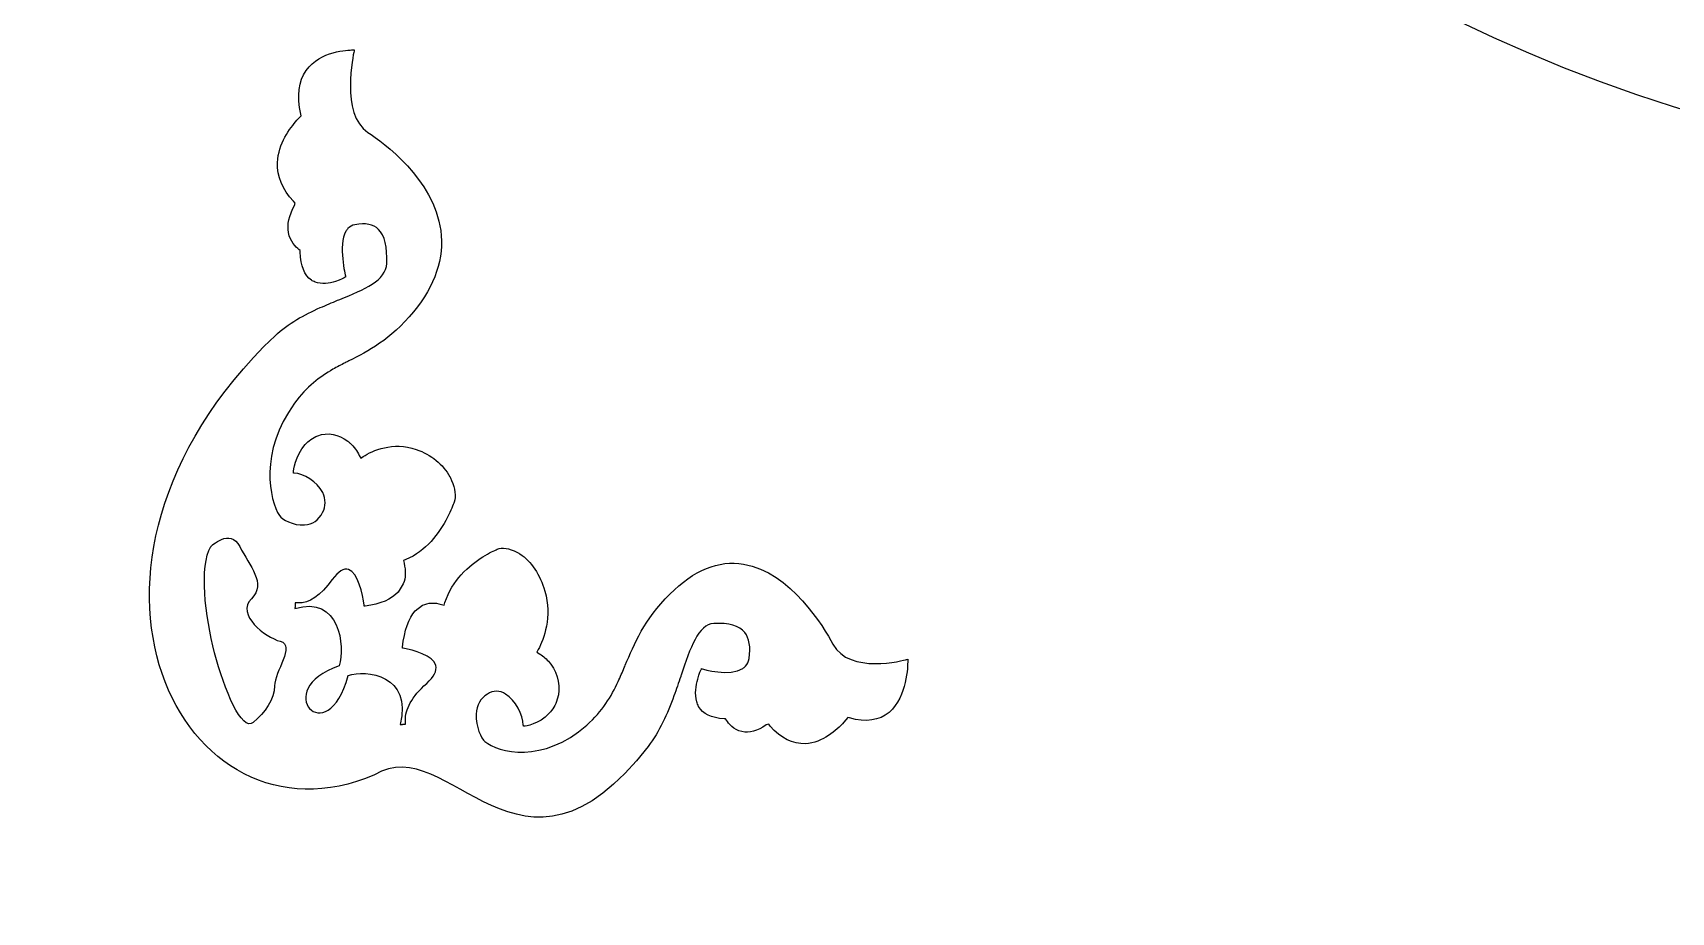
# Model space of a CAD drawing. Header units: centimetres. Extents: x -1.98 to 1.98, y -2.09 to 2.09.
# Drawn here: x -1.933 to -0.413, y -1.913 to -1.098 of the extents above; entities that cross this region are included whole.
import ezdxf

# ---------------------------------------------------------------- set-up
doc = ezdxf.new("R2010")
doc.units = ezdxf.units.CM
doc.header["$MEASUREMENT"] = 0
doc.layers.add('Layer 1', color=7, linetype='Continuous')

msp = doc.modelspace()

# ---------------------------------------------------------------- linework, layer by layer
at = {"layer": 'Layer 1', "color": 30}
for points, knots in [([(0.02147, 1.71841), (0.82534, 1.71841), (1.48097, 1.05543), (1.48097, 0.24255), (1.48097, 0.24255), (1.48097, -0.57032), (0.82534, -1.2333), (0.02147, -1.2333), (0.02147, -1.2333), (-0.7824, -1.2333), (-1.43803, -0.57032), (-1.43803, 0.24255), (-1.43803, 0.24255), (-1.43803, 1.05543), (-0.7824, 1.71841), (0.02147, 1.71841)], [0, 0, 0, 0, 0.2, 0.2, 0.2, 0.2, 0.4, 0.4, 0.4, 0.4, 0.6, 0.6, 0.6, 0.6, 1, 1, 1, 1]), ([(-1.12169, -1.67893), (-1.12208, -1.67904), (-1.12272, -1.67921), (-1.12272, -1.67921), (-1.12272, -1.67921), (-1.12488, -1.67981), (-1.1758, -1.69344), (-1.19111, -1.665), (-1.19111, -1.665), (-1.19954, -1.64939), (-1.23039, -1.5979), (-1.27386, -1.59074), (-1.27386, -1.59074), (-1.29703, -1.58695), (-1.32007, -1.59631), (-1.34231, -1.61862), (-1.34231, -1.61862), (-1.36613, -1.64249), (-1.37543, -1.66478), (-1.38365, -1.68445), (-1.38365, -1.68445), (-1.38398, -1.68524), (-1.38431, -1.68601), (-1.38464, -1.68679), (-1.38464, -1.68679), (-1.38644, -1.6911), (-1.38825, -1.69537), (-1.39021, -1.69958), (-1.39021, -1.69958), (-1.39667, -1.71352), (-1.4047, -1.72694), (-1.4194, -1.74004), (-1.4194, -1.74004), (-1.45996, -1.77605), (-1.50135, -1.76556), (-1.514, -1.75523), (-1.514, -1.75523), (-1.51702, -1.75278), (-1.52259, -1.74156), (-1.52191, -1.72983), (-1.52191, -1.72983), (-1.52147, -1.72159), (-1.51788, -1.71518), (-1.51153, -1.71124), (-1.51153, -1.71124), (-1.50604, -1.70786), (-1.50021, -1.70786), (-1.49465, -1.71123), (-1.49465, -1.71123), (-1.48534, -1.71689), (-1.47864, -1.73076), (-1.47823, -1.74018), (-1.47823, -1.74018), (-1.47823, -1.74018), (-1.47821, -1.74078), (-1.47818, -1.74114), (-1.47818, -1.74114), (-1.47785, -1.74112), (-1.47731, -1.74103), (-1.47731, -1.74103), (-1.47731, -1.74103), (-1.47657, -1.74097), (-1.46356, -1.73944), (-1.45415, -1.72909), (-1.45415, -1.72909), (-1.45112, -1.72577), (-1.44846, -1.72153), (-1.44672, -1.71612), (-1.44672, -1.71612), (-1.44332, -1.70557), (-1.44566, -1.69307), (-1.45283, -1.68342), (-1.45283, -1.68342), (-1.4529, -1.68333), (-1.45297, -1.68323), (-1.45304, -1.68314), (-1.45304, -1.68314), (-1.45547, -1.67994), (-1.45839, -1.67716), (-1.46172, -1.67489), (-1.46172, -1.67489), (-1.46225, -1.67453), (-1.46279, -1.67419), (-1.46334, -1.67385), (-1.46334, -1.67385), (-1.46334, -1.67385), (-1.46564, -1.67243), (-1.46564, -1.67243), (-1.46564, -1.67243), (-1.46564, -1.67243), (-1.46433, -1.66992), (-1.46433, -1.66992), (-1.46433, -1.66992), (-1.45916, -1.66004), (-1.45149, -1.63991), (-1.45827, -1.61575), (-1.45827, -1.61575), (-1.46251, -1.60056), (-1.47086, -1.58823), (-1.48138, -1.58139), (-1.48138, -1.58139), (-1.48149, -1.58131), (-1.4816, -1.58124), (-1.48171, -1.58117), (-1.48171, -1.58117), (-1.48256, -1.58063), (-1.48343, -1.58013), (-1.48431, -1.57965), (-1.48431, -1.57965), (-1.49108, -1.57606), (-1.49792, -1.5751), (-1.50263, -1.57709), (-1.50263, -1.57709), (-1.50686, -1.57891), (-1.52269, -1.58631), (-1.53573, -1.60063), (-1.53573, -1.60063), (-1.54202, -1.60755), (-1.54765, -1.61609), (-1.55098, -1.6264), (-1.55098, -1.6264), (-1.55098, -1.6264), (-1.5518, -1.62891), (-1.5518, -1.62891), (-1.5518, -1.62891), (-1.5518, -1.62891), (-1.55411, -1.62818), (-1.55411, -1.62818), (-1.55411, -1.62818), (-1.56058, -1.62622), (-1.56648, -1.62647), (-1.57164, -1.62894), (-1.57164, -1.62894), (-1.57164, -1.62894), (-1.57843, -1.63409), (-1.57843, -1.63409), (-1.57843, -1.63409), (-1.58452, -1.64078), (-1.58852, -1.65215), (-1.59032, -1.66784), (-1.59032, -1.66784), (-1.59032, -1.66784), (-1.59039, -1.66844), (-1.59044, -1.66876), (-1.59044, -1.66876), (-1.59011, -1.6688), (-1.58959, -1.66886), (-1.58959, -1.66886), (-1.58959, -1.66886), (-1.58024, -1.67028), (-1.56186, -1.67538), (-1.55942, -1.68486), (-1.55942, -1.68486), (-1.55817, -1.6896), (-1.56103, -1.69516), (-1.56786, -1.70138), (-1.56786, -1.70138), (-1.58182, -1.71396), (-1.58792, -1.72481), (-1.58765, -1.73656), (-1.58765, -1.73656), (-1.58763, -1.73746), (-1.58757, -1.73835), (-1.58747, -1.73926), (-1.58747, -1.73926), (-1.58813, -1.73925), (-1.58873, -1.73926), (-1.58928, -1.73928), (-1.58928, -1.73928), (-1.58932, -1.73928), (-1.58935, -1.73928), (-1.58939, -1.73928), (-1.58939, -1.73928), (-1.58943, -1.73929), (-1.58948, -1.73929), (-1.58951, -1.73929), (-1.58951, -1.73929), (-1.58955, -1.73929), (-1.58958, -1.73929), (-1.58962, -1.73929), (-1.58962, -1.73929), (-1.58963, -1.73929), (-1.58963, -1.73929), (-1.58964, -1.73929), (-1.58964, -1.73929), (-1.58967, -1.73929), (-1.5897, -1.7393), (-1.58973, -1.7393), (-1.58973, -1.7393), (-1.58974, -1.7393), (-1.58974, -1.7393), (-1.58975, -1.7393), (-1.58975, -1.7393), (-1.58992, -1.73931), (-1.59009, -1.73932), (-1.59025, -1.73933), (-1.59025, -1.73933), (-1.59029, -1.73933), (-1.59032, -1.73933), (-1.59036, -1.73934), (-1.59036, -1.73934), (-1.59055, -1.73935), (-1.59074, -1.73936), (-1.59091, -1.73938), (-1.59091, -1.73938), (-1.59093, -1.73938), (-1.59096, -1.73939), (-1.59099, -1.73939), (-1.59099, -1.73939), (-1.591, -1.73939), (-1.591, -1.73939), (-1.59101, -1.73939), (-1.59101, -1.73939), (-1.59103, -1.73939), (-1.59105, -1.7394), (-1.59108, -1.7394), (-1.59108, -1.7394), (-1.59108, -1.7394), (-1.59109, -1.7394), (-1.5911, -1.7394), (-1.5911, -1.7394), (-1.59117, -1.7394), (-1.59124, -1.73941), (-1.5913, -1.73942), (-1.5913, -1.73942), (-1.59132, -1.73942), (-1.59135, -1.73942), (-1.59137, -1.73943), (-1.59137, -1.73943), (-1.59137, -1.73943), (-1.59137, -1.73943), (-1.59137, -1.73943), (-1.59137, -1.73943), (-1.59145, -1.73943), (-1.59152, -1.73944), (-1.59158, -1.73945), (-1.59158, -1.73945), (-1.5916, -1.73945), (-1.59163, -1.73946), (-1.59165, -1.73946), (-1.59165, -1.73946), (-1.59165, -1.73946), (-1.59165, -1.73946), (-1.59165, -1.73946), (-1.59165, -1.73946), (-1.59186, -1.73948), (-1.59202, -1.7395), (-1.59215, -1.73952), (-1.59215, -1.73952), (-1.59215, -1.73952), (-1.59215, -1.73952), (-1.59215, -1.73952), (-1.59215, -1.73952), (-1.59227, -1.73954), (-1.59236, -1.73955), (-1.59239, -1.73956), (-1.59239, -1.73956), (-1.5924, -1.73956), (-1.5924, -1.73956), (-1.5924, -1.73956), (-1.5924, -1.73956), (-1.59241, -1.73956), (-1.59242, -1.73957), (-1.59242, -1.73957), (-1.59242, -1.73957), (-1.58073, -1.69355), (-1.62419, -1.68828), (-1.64072, -1.69421), (-1.64072, -1.69421), (-1.65983, -1.76609), (-1.71408, -1.70659), (-1.64892, -1.68524), (-1.64892, -1.68524), (-1.64353, -1.66701), (-1.64832, -1.6192), (-1.69014, -1.63207), (-1.69014, -1.63207), (-1.69014, -1.63207), (-1.69014, -1.63206), (-1.69013, -1.63204), (-1.69013, -1.63204), (-1.69013, -1.63204), (-1.69013, -1.63204), (-1.69013, -1.63204), (-1.69013, -1.63204), (-1.69013, -1.63199), (-1.69011, -1.6319), (-1.6901, -1.63177), (-1.6901, -1.63177), (-1.6901, -1.63177), (-1.6901, -1.63176), (-1.6901, -1.63176), (-1.6901, -1.63176), (-1.69008, -1.63163), (-1.69006, -1.63145), (-1.69004, -1.63122), (-1.69004, -1.63122), (-1.69004, -1.63122), (-1.69004, -1.63122), (-1.69004, -1.63122), (-1.69004, -1.63122), (-1.69004, -1.6312), (-1.69003, -1.63117), (-1.69003, -1.63114), (-1.69003, -1.63114), (-1.69002, -1.63107), (-1.69002, -1.631), (-1.69001, -1.63092), (-1.69001, -1.63092), (-1.69001, -1.63092), (-1.69001, -1.63091), (-1.69001, -1.63091), (-1.69001, -1.63091), (-1.69001, -1.63089), (-1.69001, -1.63086), (-1.69, -1.63084), (-1.69, -1.63084), (-1.69, -1.63076), (-1.68999, -1.63069), (-1.68999, -1.63061), (-1.68999, -1.63061), (-1.68999, -1.6306), (-1.68999, -1.6306), (-1.68999, -1.63059), (-1.68999, -1.63059), (-1.68999, -1.63056), (-1.68998, -1.63054), (-1.68998, -1.63051), (-1.68998, -1.63051), (-1.68998, -1.63051), (-1.68998, -1.6305), (-1.68998, -1.6305), (-1.68998, -1.6305), (-1.68998, -1.63047), (-1.68997, -1.63044), (-1.68997, -1.63041), (-1.68997, -1.63041), (-1.68994, -1.63004), (-1.68992, -1.6296), (-1.6899, -1.62913), (-1.6899, -1.62913), (-1.6899, -1.62912), (-1.6899, -1.62912), (-1.6899, -1.62912), (-1.6899, -1.62912), (-1.6899, -1.62908), (-1.6899, -1.62904), (-1.68989, -1.62901), (-1.68989, -1.62901), (-1.68989, -1.629), (-1.68989, -1.629), (-1.68989, -1.629), (-1.68989, -1.629), (-1.68989, -1.62896), (-1.68989, -1.62892), (-1.68989, -1.62888), (-1.68989, -1.62888), (-1.68989, -1.62887), (-1.68989, -1.62885), (-1.68989, -1.62884), (-1.68989, -1.62884), (-1.68987, -1.62819), (-1.68985, -1.62746), (-1.68986, -1.62665), (-1.68986, -1.62665), (-1.68903, -1.62675), (-1.6882, -1.62682), (-1.68738, -1.62685), (-1.68738, -1.62685), (-1.67672, -1.62713), (-1.66684, -1.62041), (-1.65539, -1.60508), (-1.65539, -1.60508), (-1.64976, -1.59756), (-1.6447, -1.59441), (-1.64038, -1.59577), (-1.64038, -1.59577), (-1.63178, -1.59848), (-1.62712, -1.61868), (-1.62586, -1.62898), (-1.62586, -1.62898), (-1.62586, -1.62898), (-1.6258, -1.62957), (-1.62576, -1.6299), (-1.62576, -1.6299), (-1.62544, -1.62986), (-1.62491, -1.62977), (-1.62491, -1.62977), (-1.62491, -1.62977), (-1.61063, -1.62779), (-1.6003, -1.6234), (-1.59424, -1.6167), (-1.59424, -1.6167), (-1.59424, -1.6167), (-1.58955, -1.60923), (-1.58955, -1.60923), (-1.58955, -1.60923), (-1.58731, -1.60357), (-1.58709, -1.59708), (-1.58888, -1.58998), (-1.58888, -1.58998), (-1.58888, -1.58998), (-1.58951, -1.58739), (-1.58951, -1.58739), (-1.58951, -1.58739), (-1.58951, -1.58739), (-1.58726, -1.5865), (-1.58726, -1.5865), (-1.58726, -1.5865), (-1.57787, -1.58283), (-1.57012, -1.57663), (-1.56383, -1.56971), (-1.56383, -1.56971), (-1.5508, -1.55539), (-1.54408, -1.53795), (-1.54244, -1.53331), (-1.54244, -1.53331), (-1.54061, -1.52815), (-1.54148, -1.52061), (-1.54475, -1.51317), (-1.54475, -1.51317), (-1.54519, -1.51218), (-1.54565, -1.51122), (-1.54615, -1.51027), (-1.54615, -1.51027), (-1.54615, -1.51027), (-1.54565, -1.50996), (-1.54565, -1.50996), (-1.54565, -1.50996), (-1.54567, -1.50996), (-1.54568, -1.50996), (-1.54569, -1.50996), (-1.54569, -1.50996), (-1.54571, -1.50996), (-1.54572, -1.50996), (-1.54574, -1.50996), (-1.54574, -1.50996), (-1.54575, -1.50996), (-1.54576, -1.50996), (-1.54578, -1.50996), (-1.54578, -1.50996), (-1.54579, -1.50996), (-1.5458, -1.50996), (-1.54582, -1.50996), (-1.54582, -1.50996), (-1.54583, -1.50996), (-1.54585, -1.50996), (-1.54586, -1.50996), (-1.54586, -1.50996), (-1.54587, -1.50996), (-1.54589, -1.50996), (-1.5459, -1.50996), (-1.5459, -1.50996), (-1.54593, -1.50996), (-1.54595, -1.50995), (-1.54598, -1.50995), (-1.54598, -1.50995), (-1.54598, -1.50995), (-1.54598, -1.50995), (-1.54598, -1.50995), (-1.54598, -1.50995), (-1.546, -1.50995), (-1.54601, -1.50995), (-1.54603, -1.50995), (-1.54603, -1.50995), (-1.54604, -1.50995), (-1.54605, -1.50995), (-1.54607, -1.50995), (-1.54607, -1.50995), (-1.54608, -1.50995), (-1.5461, -1.50995), (-1.54611, -1.50995), (-1.54611, -1.50995), (-1.54612, -1.50995), (-1.54614, -1.50995), (-1.54615, -1.50995), (-1.54615, -1.50995), (-1.54621, -1.50995), (-1.54627, -1.50994), (-1.54632, -1.50994), (-1.54632, -1.50994), (-1.55254, -1.49836), (-1.56374, -1.48918), (-1.57757, -1.48452), (-1.57757, -1.48452), (-1.59951, -1.47706), (-1.61784, -1.48549), (-1.62681, -1.49117), (-1.62681, -1.49117), (-1.62681, -1.49117), (-1.62909, -1.49265), (-1.62909, -1.49265), (-1.62909, -1.49265), (-1.62909, -1.49265), (-1.63037, -1.49008), (-1.63037, -1.49008), (-1.63037, -1.49008), (-1.63143, -1.48797), (-1.63264, -1.486), (-1.63398, -1.48418), (-1.63398, -1.48418), (-1.63544, -1.48218), (-1.63706, -1.48036), (-1.63882, -1.47874), (-1.63882, -1.47874), (-1.63954, -1.47808), (-1.64028, -1.47747), (-1.64103, -1.47688), (-1.64103, -1.47688), (-1.6495, -1.47031), (-1.65991, -1.46835), (-1.66881, -1.47181), (-1.66881, -1.47181), (-1.6737, -1.47373), (-1.67758, -1.47667), (-1.68059, -1.47999), (-1.68059, -1.47999), (-1.69, -1.49033), (-1.6914, -1.50466), (-1.69144, -1.50545), (-1.69144, -1.50545), (-1.69144, -1.50545), (-1.69152, -1.50608), (-1.69154, -1.50642), (-1.69154, -1.50642), (-1.69123, -1.50643), (-1.69065, -1.50647), (-1.69065, -1.50647), (-1.69065, -1.50647), (-1.68212, -1.50694), (-1.6695, -1.5143), (-1.66435, -1.52454), (-1.66435, -1.52454), (-1.66128, -1.53067), (-1.66129, -1.53708), (-1.66438, -1.54309), (-1.66438, -1.54309), (-1.66794, -1.55008), (-1.67379, -1.55402), (-1.68128, -1.55452), (-1.68128, -1.55452), (-1.69194, -1.55526), (-1.70213, -1.54918), (-1.70436, -1.54581), (-1.70436, -1.54581), (-1.71373, -1.5319), (-1.72329, -1.48635), (-1.69053, -1.44177), (-1.69053, -1.44177), (-1.67896, -1.42602), (-1.66709, -1.41723), (-1.65478, -1.41022), (-1.65478, -1.41022), (-1.65107, -1.40811), (-1.64733, -1.40615), (-1.64354, -1.40422), (-1.64354, -1.40422), (-1.64236, -1.40362), (-1.64119, -1.40302), (-1.64001, -1.40242), (-1.64001, -1.40242), (-1.62214, -1.39339), (-1.60186, -1.38315), (-1.58019, -1.35694), (-1.58019, -1.35694), (-1.5599, -1.33247), (-1.55138, -1.30713), (-1.55484, -1.28166), (-1.55484, -1.28166), (-1.56133, -1.23384), (-1.60815, -1.19989), (-1.62234, -1.19061), (-1.62234, -1.19061), (-1.64817, -1.17375), (-1.63578, -1.11775), (-1.63526, -1.11538), (-1.63526, -1.11538), (-1.63526, -1.11538), (-1.63508, -1.11467), (-1.63498, -1.11423), (-1.63498, -1.11423), (-1.63538, -1.11423), (-1.63605, -1.11421), (-1.63605, -1.11421), (-1.63605, -1.11421), (-1.63712, -1.1142), (-1.66244, -1.11379), (-1.67698, -1.12978), (-1.67698, -1.12978), (-1.67698, -1.12978), (-1.67979, -1.13327), (-1.67979, -1.13327), (-1.67979, -1.13327), (-1.68677, -1.14323), (-1.68838, -1.1568), (-1.68452, -1.17364), (-1.68452, -1.17364), (-1.68452, -1.17364), (-1.68415, -1.17526), (-1.68415, -1.17526), (-1.68415, -1.17526), (-1.68415, -1.17526), (-1.68818, -1.17944), (-1.68818, -1.17944), (-1.68818, -1.17944), (-1.6946, -1.1865), (-1.70549, -1.20097), (-1.70621, -1.21858), (-1.70621, -1.21858), (-1.70675, -1.23142), (-1.70173, -1.24349), (-1.69131, -1.2545), (-1.69131, -1.2545), (-1.69131, -1.2545), (-1.6898, -1.25609), (-1.6898, -1.25609), (-1.6898, -1.25609), (-1.6898, -1.25609), (-1.69045, -1.25854), (-1.69045, -1.25854), (-1.69045, -1.25854), (-1.6956, -1.26765), (-1.69747, -1.27601), (-1.69604, -1.2834), (-1.69604, -1.2834), (-1.69443, -1.29191), (-1.68925, -1.29701), (-1.68631, -1.29929), (-1.68631, -1.29929), (-1.68631, -1.29929), (-1.68527, -1.3001), (-1.68527, -1.3001), (-1.68527, -1.3001), (-1.68527, -1.3001), (-1.68521, -1.30149), (-1.68521, -1.30149), (-1.68521, -1.30149), (-1.68471, -1.3146), (-1.68122, -1.32336), (-1.67486, -1.32758), (-1.67486, -1.32758), (-1.67377, -1.3283), (-1.67262, -1.32888), (-1.67145, -1.32933), (-1.67145, -1.32933), (-1.66518, -1.33174), (-1.65804, -1.33055), (-1.65255, -1.3288), (-1.65255, -1.3288), (-1.64753, -1.3272), (-1.64389, -1.32512), (-1.64355, -1.32492), (-1.64355, -1.32492), (-1.64355, -1.32492), (-1.64318, -1.32473), (-1.64295, -1.3246), (-1.64295, -1.3246), (-1.64301, -1.32433), (-1.64314, -1.32388), (-1.64314, -1.32388), (-1.64314, -1.32388), (-1.64323, -1.32358), (-1.65024, -1.29528), (-1.64277, -1.2823), (-1.64277, -1.2823), (-1.64222, -1.28139), (-1.64164, -1.28056), (-1.64097, -1.27983), (-1.64097, -1.27983), (-1.63922, -1.2779), (-1.63702, -1.27669), (-1.63439, -1.27619), (-1.63439, -1.27619), (-1.62461, -1.27435), (-1.61749, -1.27576), (-1.61261, -1.28053), (-1.61261, -1.28053), (-1.60682, -1.28617), (-1.60423, -1.2968), (-1.6049, -1.31217), (-1.6049, -1.31217), (-1.60562, -1.32806), (-1.62549, -1.33615), (-1.64847, -1.34547), (-1.64847, -1.34547), (-1.64913, -1.34574), (-1.64979, -1.34601), (-1.65046, -1.34629), (-1.65046, -1.34629), (-1.65572, -1.34843), (-1.66113, -1.35066), (-1.66656, -1.35307), (-1.66656, -1.35307), (-1.6813, -1.35962), (-1.69618, -1.36756), (-1.7085, -1.37906), (-1.7085, -1.37906), (-1.93325, -1.59489), (-1.79397, -1.86237), (-1.61634, -1.78625), (-1.61634, -1.78625), (-1.54691, -1.74326), (-1.4811, -1.91347), (-1.36241, -1.75977), (-1.36241, -1.75977), (-1.35179, -1.74603), (-1.34452, -1.72937), (-1.33852, -1.71292), (-1.33852, -1.71292), (-1.3363, -1.70682), (-1.33425, -1.70075), (-1.33227, -1.69487), (-1.33227, -1.69487), (-1.33215, -1.69449), (-1.33202, -1.69413), (-1.33189, -1.69376), (-1.33189, -1.69376), (-1.32339, -1.66846), (-1.31607, -1.64661), (-1.30159, -1.64582), (-1.30159, -1.64582), (-1.28764, -1.6451), (-1.27797, -1.64795), (-1.27283, -1.65432), (-1.27283, -1.65432), (-1.26851, -1.65968), (-1.26722, -1.66753), (-1.26888, -1.67827), (-1.26888, -1.67827), (-1.26935, -1.68116), (-1.27047, -1.68357), (-1.27221, -1.68552), (-1.27221, -1.68552), (-1.27289, -1.68624), (-1.27361, -1.68687), (-1.27447, -1.68748), (-1.27447, -1.68748), (-1.28625, -1.69569), (-1.31199, -1.68797), (-1.31225, -1.68789), (-1.31225, -1.68789), (-1.31225, -1.68789), (-1.31265, -1.68777), (-1.3129, -1.68768), (-1.3129, -1.68768), (-1.31301, -1.68794), (-1.31321, -1.68835), (-1.31321, -1.68835), (-1.31321, -1.68835), (-1.31337, -1.6887), (-1.31506, -1.69227), (-1.31647, -1.69731), (-1.31647, -1.69731), (-1.31814, -1.70327), (-1.31942, -1.71127), (-1.31739, -1.71837), (-1.31739, -1.71837), (-1.31695, -1.71989), (-1.31636, -1.72137), (-1.3156, -1.72277), (-1.3156, -1.72277), (-1.31178, -1.72977), (-1.3038, -1.73362), (-1.2919, -1.73417), (-1.2919, -1.73417), (-1.2919, -1.73417), (-1.29064, -1.73423), (-1.29064, -1.73423), (-1.29064, -1.73423), (-1.29064, -1.73423), (-1.28989, -1.73538), (-1.28989, -1.73538), (-1.28989, -1.73538), (-1.28781, -1.73861), (-1.28319, -1.7443), (-1.27544, -1.74611), (-1.27544, -1.74611), (-1.26873, -1.74766), (-1.26112, -1.74559), (-1.25287, -1.73993), (-1.25287, -1.73993), (-1.25287, -1.73993), (-1.25064, -1.73922), (-1.25064, -1.73922), (-1.25064, -1.73922), (-1.25064, -1.73922), (-1.2492, -1.7409), (-1.2492, -1.7409), (-1.2492, -1.7409), (-1.23919, -1.75235), (-1.22822, -1.75785), (-1.21655, -1.75725), (-1.21655, -1.75725), (-1.20054, -1.75647), (-1.18738, -1.7445), (-1.18096, -1.73744), (-1.18096, -1.73744), (-1.18096, -1.73744), (-1.17717, -1.73302), (-1.17717, -1.73302), (-1.17717, -1.73302), (-1.17717, -1.73302), (-1.17568, -1.73343), (-1.17568, -1.73343), (-1.17568, -1.73343), (-1.16037, -1.73766), (-1.14802, -1.73589), (-1.139, -1.7282), (-1.139, -1.7282), (-1.139, -1.7282), (-1.1358, -1.72512), (-1.1358, -1.72512), (-1.1358, -1.72512), (-1.12128, -1.70912), (-1.12164, -1.68125), (-1.12168, -1.68008), (-1.12168, -1.68008), (-1.12168, -1.68008), (-1.12168, -1.67935), (-1.12169, -1.67893)], [0, 0, 0, 0, 0.0048544, 0.0048544, 0.0048544, 0.0048544, 0.0097087, 0.0097087, 0.0097087, 0.0097087, 0.0145631, 0.0145631, 0.0145631, 0.0145631, 0.0194175, 0.0194175, 0.0194175, 0.0194175, 0.0242718, 0.0242718, 0.0242718, 0.0242718, 0.0291262, 0.0291262, 0.0291262, 0.0291262, 0.0339806, 0.0339806, 0.0339806, 0.0339806, 0.038835, 0.038835, 0.038835, 0.038835, 0.0436893, 0.0436893, 0.0436893, 0.0436893, 0.0485437, 0.0485437, 0.0485437, 0.0485437, 0.0533981, 0.0533981, 0.0533981, 0.0533981, 0.0582524, 0.0582524, 0.0582524, 0.0582524, 0.0631068, 0.0631068, 0.0631068, 0.0631068, 0.0679612, 0.0679612, 0.0679612, 0.0679612, 0.0728155, 0.0728155, 0.0728155, 0.0728155, 0.0776699, 0.0776699, 0.0776699, 0.0776699, 0.0825243, 0.0825243, 0.0825243, 0.0825243, 0.0873786, 0.0873786, 0.0873786, 0.0873786, 0.092233, 0.092233, 0.092233, 0.092233, 0.0970874, 0.0970874, 0.0970874, 0.0970874, 0.1019417, 0.1019417, 0.1019417, 0.1019417, 0.1067961, 0.1067961, 0.1067961, 0.1067961, 0.1116505, 0.1116505, 0.1116505, 0.1116505, 0.1165049, 0.1165049, 0.1165049, 0.1165049, 0.1213592, 0.1213592, 0.1213592, 0.1213592, 0.1262136, 0.1262136, 0.1262136, 0.1262136, 0.131068, 0.131068, 0.131068, 0.131068, 0.1359223, 0.1359223, 0.1359223, 0.1359223, 0.1407767, 0.1407767, 0.1407767, 0.1407767, 0.1456311, 0.1456311, 0.1456311, 0.1456311, 0.1504854, 0.1504854, 0.1504854, 0.1504854, 0.1553398, 0.1553398, 0.1553398, 0.1553398, 0.1601942, 0.1601942, 0.1601942, 0.1601942, 0.1650485, 0.1650485, 0.1650485, 0.1650485, 0.1699029, 0.1699029, 0.1699029, 0.1699029, 0.1747573, 0.1747573, 0.1747573, 0.1747573, 0.1796117, 0.1796117, 0.1796117, 0.1796117, 0.184466, 0.184466, 0.184466, 0.184466, 0.1893204, 0.1893204, 0.1893204, 0.1893204, 0.1941748, 0.1941748, 0.1941748, 0.1941748, 0.1990291, 0.1990291, 0.1990291, 0.1990291, 0.2038835, 0.2038835, 0.2038835, 0.2038835, 0.2087379, 0.2087379, 0.2087379, 0.2087379, 0.2135922, 0.2135922, 0.2135922, 0.2135922, 0.2184466, 0.2184466, 0.2184466, 0.2184466, 0.223301, 0.223301, 0.223301, 0.223301, 0.2281553, 0.2281553, 0.2281553, 0.2281553, 0.2330097, 0.2330097, 0.2330097, 0.2330097, 0.2378641, 0.2378641, 0.2378641, 0.2378641, 0.2427184, 0.2427184, 0.2427184, 0.2427184, 0.2475728, 0.2475728, 0.2475728, 0.2475728, 0.2524272, 0.2524272, 0.2524272, 0.2524272, 0.2572816, 0.2572816, 0.2572816, 0.2572816, 0.2621359, 0.2621359, 0.2621359, 0.2621359, 0.2669903, 0.2669903, 0.2669903, 0.2669903, 0.2718447, 0.2718447, 0.2718447, 0.2718447, 0.276699, 0.276699, 0.276699, 0.276699, 0.2815534, 0.2815534, 0.2815534, 0.2815534, 0.2864078, 0.2864078, 0.2864078, 0.2864078, 0.2912621, 0.2912621, 0.2912621, 0.2912621, 0.2961165, 0.2961165, 0.2961165, 0.2961165, 0.3009709, 0.3009709, 0.3009709, 0.3009709, 0.3058252, 0.3058252, 0.3058252, 0.3058252, 0.3106796, 0.3106796, 0.3106796, 0.3106796, 0.315534, 0.315534, 0.315534, 0.315534, 0.3203883, 0.3203883, 0.3203883, 0.3203883, 0.3252427, 0.3252427, 0.3252427, 0.3252427, 0.3300971, 0.3300971, 0.3300971, 0.3300971, 0.3349515, 0.3349515, 0.3349515, 0.3349515, 0.3398058, 0.3398058, 0.3398058, 0.3398058, 0.3446602, 0.3446602, 0.3446602, 0.3446602, 0.3495146, 0.3495146, 0.3495146, 0.3495146, 0.3543689, 0.3543689, 0.3543689, 0.3543689, 0.3592233, 0.3592233, 0.3592233, 0.3592233, 0.3640777, 0.3640777, 0.3640777, 0.3640777, 0.368932, 0.368932, 0.368932, 0.368932, 0.3737864, 0.3737864, 0.3737864, 0.3737864, 0.3786408, 0.3786408, 0.3786408, 0.3786408, 0.3834951, 0.3834951, 0.3834951, 0.3834951, 0.3883495, 0.3883495, 0.3883495, 0.3883495, 0.3932039, 0.3932039, 0.3932039, 0.3932039, 0.3980583, 0.3980583, 0.3980583, 0.3980583, 0.4029126, 0.4029126, 0.4029126, 0.4029126, 0.407767, 0.407767, 0.407767, 0.407767, 0.4126214, 0.4126214, 0.4126214, 0.4126214, 0.4174757, 0.4174757, 0.4174757, 0.4174757, 0.4223301, 0.4223301, 0.4223301, 0.4223301, 0.4271845, 0.4271845, 0.4271845, 0.4271845, 0.4320388, 0.4320388, 0.4320388, 0.4320388, 0.4368932, 0.4368932, 0.4368932, 0.4368932, 0.4417476, 0.4417476, 0.4417476, 0.4417476, 0.4466019, 0.4466019, 0.4466019, 0.4466019, 0.4514563, 0.4514563, 0.4514563, 0.4514563, 0.4563107, 0.4563107, 0.4563107, 0.4563107, 0.461165, 0.461165, 0.461165, 0.461165, 0.4660194, 0.4660194, 0.4660194, 0.4660194, 0.4708738, 0.4708738, 0.4708738, 0.4708738, 0.4757282, 0.4757282, 0.4757282, 0.4757282, 0.4805825, 0.4805825, 0.4805825, 0.4805825, 0.4854369, 0.4854369, 0.4854369, 0.4854369, 0.4902913, 0.4902913, 0.4902913, 0.4902913, 0.4951456, 0.4951456, 0.4951456, 0.4951456, 0.5, 0.5, 0.5, 0.5, 0.5048544, 0.5048544, 0.5048544, 0.5048544, 0.5097087, 0.5097087, 0.5097087, 0.5097087, 0.5145631, 0.5145631, 0.5145631, 0.5145631, 0.5194175, 0.5194175, 0.5194175, 0.5194175, 0.5242718, 0.5242718, 0.5242718, 0.5242718, 0.5291262, 0.5291262, 0.5291262, 0.5291262, 0.5339806, 0.5339806, 0.5339806, 0.5339806, 0.538835, 0.538835, 0.538835, 0.538835, 0.5436893, 0.5436893, 0.5436893, 0.5436893, 0.5485437, 0.5485437, 0.5485437, 0.5485437, 0.5533981, 0.5533981, 0.5533981, 0.5533981, 0.5582524, 0.5582524, 0.5582524, 0.5582524, 0.5631068, 0.5631068, 0.5631068, 0.5631068, 0.5679612, 0.5679612, 0.5679612, 0.5679612, 0.5728155, 0.5728155, 0.5728155, 0.5728155, 0.5776699, 0.5776699, 0.5776699, 0.5776699, 0.5825243, 0.5825243, 0.5825243, 0.5825243, 0.5873786, 0.5873786, 0.5873786, 0.5873786, 0.592233, 0.592233, 0.592233, 0.592233, 0.5970874, 0.5970874, 0.5970874, 0.5970874, 0.6019417, 0.6019417, 0.6019417, 0.6019417, 0.6067961, 0.6067961, 0.6067961, 0.6067961, 0.6116505, 0.6116505, 0.6116505, 0.6116505, 0.6165049, 0.6165049, 0.6165049, 0.6165049, 0.6213592, 0.6213592, 0.6213592, 0.6213592, 0.6262136, 0.6262136, 0.6262136, 0.6262136, 0.631068, 0.631068, 0.631068, 0.631068, 0.6359223, 0.6359223, 0.6359223, 0.6359223, 0.6407767, 0.6407767, 0.6407767, 0.6407767, 0.6456311, 0.6456311, 0.6456311, 0.6456311, 0.6504854, 0.6504854, 0.6504854, 0.6504854, 0.6553398, 0.6553398, 0.6553398, 0.6553398, 0.6601942, 0.6601942, 0.6601942, 0.6601942, 0.6650485, 0.6650485, 0.6650485, 0.6650485, 0.6699029, 0.6699029, 0.6699029, 0.6699029, 0.6747573, 0.6747573, 0.6747573, 0.6747573, 0.6796117, 0.6796117, 0.6796117, 0.6796117, 0.684466, 0.684466, 0.684466, 0.684466, 0.6893204, 0.6893204, 0.6893204, 0.6893204, 0.6941748, 0.6941748, 0.6941748, 0.6941748, 0.6990291, 0.6990291, 0.6990291, 0.6990291, 0.7038835, 0.7038835, 0.7038835, 0.7038835, 0.7087379, 0.7087379, 0.7087379, 0.7087379, 0.7135922, 0.7135922, 0.7135922, 0.7135922, 0.7184466, 0.7184466, 0.7184466, 0.7184466, 0.723301, 0.723301, 0.723301, 0.723301, 0.7281553, 0.7281553, 0.7281553, 0.7281553, 0.7330097, 0.7330097, 0.7330097, 0.7330097, 0.7378641, 0.7378641, 0.7378641, 0.7378641, 0.7427184, 0.7427184, 0.7427184, 0.7427184, 0.7475728, 0.7475728, 0.7475728, 0.7475728, 0.7524272, 0.7524272, 0.7524272, 0.7524272, 0.7572816, 0.7572816, 0.7572816, 0.7572816, 0.7621359, 0.7621359, 0.7621359, 0.7621359, 0.7669903, 0.7669903, 0.7669903, 0.7669903, 0.7718447, 0.7718447, 0.7718447, 0.7718447, 0.776699, 0.776699, 0.776699, 0.776699, 0.7815534, 0.7815534, 0.7815534, 0.7815534, 0.7864078, 0.7864078, 0.7864078, 0.7864078, 0.7912621, 0.7912621, 0.7912621, 0.7912621, 0.7961165, 0.7961165, 0.7961165, 0.7961165, 0.8009709, 0.8009709, 0.8009709, 0.8009709, 0.8058252, 0.8058252, 0.8058252, 0.8058252, 0.8106796, 0.8106796, 0.8106796, 0.8106796, 0.815534, 0.815534, 0.815534, 0.815534, 0.8203883, 0.8203883, 0.8203883, 0.8203883, 0.8252427, 0.8252427, 0.8252427, 0.8252427, 0.8300971, 0.8300971, 0.8300971, 0.8300971, 0.8349515, 0.8349515, 0.8349515, 0.8349515, 0.8398058, 0.8398058, 0.8398058, 0.8398058, 0.8446602, 0.8446602, 0.8446602, 0.8446602, 0.8495146, 0.8495146, 0.8495146, 0.8495146, 0.8543689, 0.8543689, 0.8543689, 0.8543689, 0.8592233, 0.8592233, 0.8592233, 0.8592233, 0.8640777, 0.8640777, 0.8640777, 0.8640777, 0.868932, 0.868932, 0.868932, 0.868932, 0.8737864, 0.8737864, 0.8737864, 0.8737864, 0.8786408, 0.8786408, 0.8786408, 0.8786408, 0.8834951, 0.8834951, 0.8834951, 0.8834951, 0.8883495, 0.8883495, 0.8883495, 0.8883495, 0.8932039, 0.8932039, 0.8932039, 0.8932039, 0.8980583, 0.8980583, 0.8980583, 0.8980583, 0.9029126, 0.9029126, 0.9029126, 0.9029126, 0.907767, 0.907767, 0.907767, 0.907767, 0.9126214, 0.9126214, 0.9126214, 0.9126214, 0.9174757, 0.9174757, 0.9174757, 0.9174757, 0.9223301, 0.9223301, 0.9223301, 0.9223301, 0.9271845, 0.9271845, 0.9271845, 0.9271845, 0.9320388, 0.9320388, 0.9320388, 0.9320388, 0.9368932, 0.9368932, 0.9368932, 0.9368932, 0.9417476, 0.9417476, 0.9417476, 0.9417476, 0.9466019, 0.9466019, 0.9466019, 0.9466019, 0.9514563, 0.9514563, 0.9514563, 0.9514563, 0.9563107, 0.9563107, 0.9563107, 0.9563107, 0.961165, 0.961165, 0.961165, 0.961165, 0.9660194, 0.9660194, 0.9660194, 0.9660194, 0.9708738, 0.9708738, 0.9708738, 0.9708738, 0.9757282, 0.9757282, 0.9757282, 0.9757282, 0.9805825, 0.9805825, 0.9805825, 0.9805825, 0.9854369, 0.9854369, 0.9854369, 0.9854369, 0.9902913, 0.9902913, 0.9902913, 0.9902913, 1, 1, 1, 1]), ([(-1.76812, -1.5746), (-1.77887, -1.59251), (-1.7735, -1.63907), (-1.76454, -1.67309), (-1.76454, -1.67309), (-1.75558, -1.70711), (-1.73946, -1.74651), (-1.72871, -1.73755), (-1.72871, -1.73755), (-1.71796, -1.7286), (-1.709, -1.71607), (-1.709, -1.70353), (-1.709, -1.70353), (-1.709, -1.691), (-1.6893, -1.66593), (-1.70363, -1.66235), (-1.70363, -1.66235), (-1.71796, -1.65876), (-1.74483, -1.63728), (-1.7305, -1.62295), (-1.7305, -1.62295), (-1.71617, -1.60863), (-1.73229, -1.59251), (-1.74125, -1.5746), (-1.74125, -1.5746), (-1.75021, -1.5567), (-1.76812, -1.5746), (-1.76812, -1.5746)], [0, 0, 0, 0, 0.125, 0.125, 0.125, 0.125, 0.25, 0.25, 0.25, 0.25, 0.375, 0.375, 0.375, 0.375, 0.5, 0.5, 0.5, 0.5, 0.625, 0.625, 0.625, 0.625, 0.75, 0.75, 0.75, 0.75, 1, 1, 1, 1])]:
    msp.add_open_spline(points, degree=3, knots=knots, dxfattribs=at)

doc.saveas('drawing.dxf')
